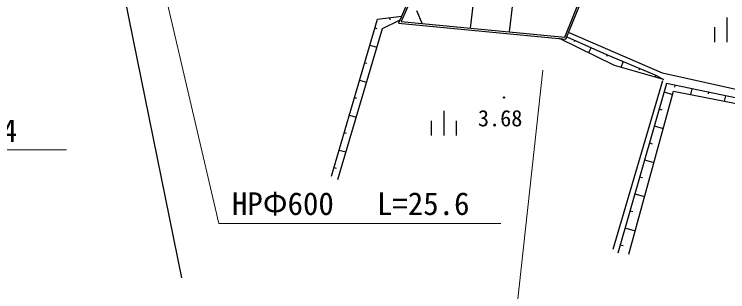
# Model space of a CAD drawing. Units: millimetres, scale not verified. Extents: x 40000 to 680000, y 20000 to 380000.
# Drawn here: x 122266 to 179928, y 256376 to 278790 of the extents above; entities that cross this region are included whole.
import ezdxf
from ezdxf.enums import TextEntityAlignment as Align

# ---------------------------------------------------------------- set-up
doc = ezdxf.new("R2010")
doc.units = ezdxf.units.MM
doc.header["$LTSCALE"] = 1000
for name, color, linetype, lineweight in [('M-BGD', 7, 'Continuous', 25), ('M-STR-HTXT', 7, 'Continuous', 13), ('M-STR-STRC', 7, 'Continuous', 25)]:
    doc.layers.add(name, color=color, linetype=linetype, lineweight=lineweight)
doc.styles.add('ＭＳ ゴシック', font='')
doc.styles.get('ＭＳ ゴシック').set_extended_font_data('MS Gothic')

msp = doc.modelspace()

# ---------------------------------------------------------------- linework, layer by layer
at = {"layer": 'M-BGD'}
for p, q in [((166751, 276935), (168628, 281570)), ((166848, 276775), (168777, 281538)), ((154681, 281184), (153328, 278078)), ((154819, 281124), (153548, 278207)), ((159404, 280217), (159112, 277661)), ((162555, 279857), (162269, 277361)), ((151615, 278404), (153575, 278644)), ((152595, 278524), (152616, 278349)), ((154775, 279083), (155243, 278030)), ((179863, 278538), (179863, 276538)), ((147915, 265706), (151615, 278404)), ((153435, 278324), (151994, 277607)), ((153328, 278078), (166848, 276775)), ((153548, 278207), (166751, 276935)), ((151994, 277607), (148394, 265403)), ((151409, 277698), (151578, 277649)), ((178863, 277738), (178863, 276538)), ((170765, 274647), (166337, 276824)), ((166925, 276965), (170133, 275539)), ((174660, 274035), (167072, 277328)), ((150998, 276287), (151556, 276125)), ((167577, 276679), (167526, 276564)), ((168880, 276107), (168687, 275669)), ((170182, 275535), (170117, 275386)), ((170133, 275539), (174183, 273837)), ((150587, 274876), (150753, 274828)), ((174742, 273532), (170765, 274647)), ((171485, 274963), (171283, 274502)), ((172788, 274391), (172752, 274308)), ((182686, 272244), (174660, 274035)), ((150176, 273465), (150725, 273306)), ((174668, 273426), (170655, 259796)), ((174091, 273818), (174050, 273726)), ((174183, 273837), (174742, 273532)), ((174977, 273200), (171034, 259486)), ((183135, 271486), (174977, 273200)), ((175657, 273057), (175627, 272913)), ((177017, 272771), (176919, 272306)), ((171933, 259399), (175547, 272578)), ((174780, 272514), (175475, 272314)), ((175547, 272578), (183389, 271024)), ((178376, 272486), (178348, 272351)), ((179736, 272200), (179645, 271766)), ((149765, 272055), (149928, 272007)), ((174386, 271143), (174599, 271081)), ((149354, 270644), (149893, 270486)), ((156970, 270988), (156970, 268988)), ((155970, 270188), (155970, 268988)), ((157970, 270188), (157970, 268988)), ((173991, 269771), (174720, 269562)), ((148943, 269233), (149103, 269186)), ((173597, 268400), (173821, 268336)), ((148532, 267822), (149062, 267667)), ((173203, 267029), (173965, 266809)), ((148121, 266411), (148278, 266365)), ((172808, 265657), (173042, 265590)), ((172414, 264286), (173210, 264057)), ((172020, 262915), (172263, 262844)), ((171625, 261543), (172455, 261305)), ((171231, 260172), (171485, 260099))]:
    msp.add_line(p, q, dxfattribs=at)
for radius in [50, 30, 10]:
    msp.add_circle((161853, 272068), radius, dxfattribs=at)
at = {"layer": 'M-STR-HTXT'}
for p, q in [((133133, 286092), (138792, 261894)), ((164994, 274272), (159601, 225387)), ((101351, 267830), (126488, 267830)), ((138792, 261894), (161577, 261894))]:
    msp.add_line(p, q, dxfattribs=at)
at = {"layer": 'M-STR-STRC'}
msp.add_line((128648, 292530), (135770, 257511), dxfattribs=at)

# ---------------------------------------------------------------- texts
at = {"layer": 'M-BGD', "style": 'ＭＳ ゴシック'}
msp.add_text('3.68', height=1320, dxfattribs=at).set_placement((159740, 269338), align=Align.BOTTOM_LEFT)
at = {"layer": 'M-STR-HTXT', "style": 'ＭＳ ゴシック'}
for s, p in [('L=16.4', (115014, 267919)), ('HPΦ600', (139857, 262025)), ('L=25.6', (151576, 262025))]:
    msp.add_text(s, height=1833, dxfattribs=at).set_placement(p, align=Align.BOTTOM_LEFT)

doc.saveas('drawing.dxf')
